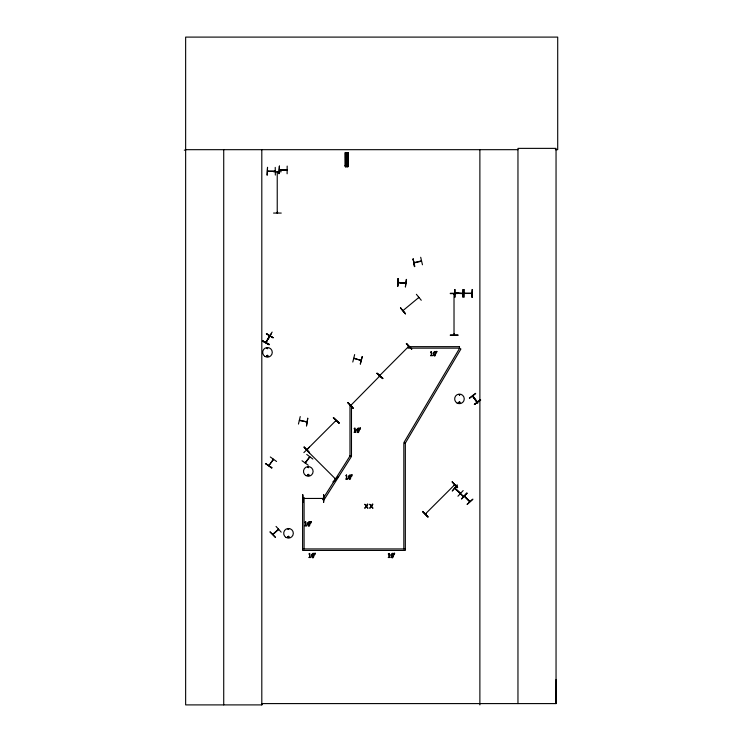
<?xml version="1.0" encoding="UTF-8"?>
<svg xmlns="http://www.w3.org/2000/svg" width="742" height="742" viewBox="0 0 742 742"><rect width="100%" height="100%" fill="white"/><g stroke="black" fill="none" stroke-linecap="round" stroke-linejoin="round"><path stroke-width="1.11" d="M261.805 149.68L261.805 704.9L261.815 703.592L556.046 703.592L556.101 679.449M265.831 342.572L272.147 332.073M402.925 310.648L418.785 297.505M335.588 479.109L335.486 478.46M335.56 479.137L335.403 478.451L335.922 478.998M469.723 501.722L464.334 496.212L469.612 501.601M397.666 286.31L398.371 278.63M405.586 283.425L398.083 282.609L405.753 283.444M406.245 279.4L405.392 287.061L406.533 279.428M277.619 171.94L277.267 172.561M277.267 213.037L277.573 212.203M453.937 293.795L454.29 294.407L453.993 293.739M453.937 334.188L453.937 334.725M267.064 348.239C268.066 349.872 267.649 346.737 267.139 348.536M266.749 355.761C268.038 358.432 268.437 353.906 266.87 355.603M266.953 355.947C268.326 354.37 267.714 357.514 267.027 356.067M288.082 529.287L288.87 529.074L288.23 529.556M287.757 536.883C289.695 534.398 288.907 539.582 287.831 536.707M287.979 536.883C289.361 535.307 288.749 538.451 288.063 537.004M307.893 467.302L308.598 467.71L308.199 467.043M308.524 467.479L308.097 467.293L308.505 467.534M307.772 475.01C309.154 473.275 308.542 476.893 307.856 474.899M459.511 395.078L459.688 394.818M458.714 402.479C460.652 399.994 459.864 405.178 458.788 402.303M268.706 465.373L269.531 464.854M273.056 459.966L273.306 459.187L268.966 465.54L273.585 459.391M305.083 462.869L309.674 456.682M277.23 171.949L277.239 212.935M277.22 212.342L277.267 212.963M277.573 212.88L277.527 212.258M454.327 334.725L454.28 334.113M472.923 396.692L472.821 395.922M476.828 401.663L477.496 402.016M298.451 424.081L300.232 416.577M306.001 422.04L306.947 421.892L299.378 420.519M454.735 488.329L455.375 488.978M460.624 493.272L460.133 492.781M352.793 362.04L354.657 354.565M361.029 360.427L353.99 358.191M360.371 364.016L362.272 356.55M361.131 360.371L353.767 358.488M414.008 262.622L414.843 262.427M420.918 261.397L421.521 260.896M306.567 450.125L335.736 479.193M307.624 449.309L307.058 449.884M350.873 405.327L379.811 375.953L379.208 376.556M273.548 533.915L272.75 534.305M278.222 529.918L278.51 529.194M302.996 498.466L323.568 498.438M307.652 474.639C308.561 477.477 309.266 473.34 307.949 474.416M459.094 394.67L459.669 395.245L459.27 394.549M472.561 396.098C481.975 408.276 476.318 402.452 472.904 396.033M309.859 457.016L305.426 462.925M277.582 172.617L277.536 171.866M414.092 262.603L421.354 260.896M421.484 261.212L414.231 262.881M267.528 171.087L268.456 171.439M274.531 171.439L275.226 171.087M279.409 169.797L280.346 170.15M464.334 293.192L465.188 293.461M262.575 340.782L269.327 344.501M265.868 342.507L269.55 335.82L266.109 342.702M268.252 339.224L271.461 333.371M335.449 420.955L335.94 420.575L306.826 449.689M351.43 404.807L350.697 405.067L351.383 404.798M379.987 375.721L380.145 375.016M426.121 513.724L425.407 513.928L454.586 484.832M453.974 485.361L454.772 485.018M398.111 282.34L405.698 283.092M271.906 467.748L265.469 463.5L271.878 467.794M270.32 456.97L276.571 461.478M308.282 465.243L302.031 460.736M312.874 459.057L306.724 454.419M287.126 170.15L279.576 169.751M286.338 169.797L287.117 169.797L279.493 169.797M455.291 293.155C474.5 294.797 453.269 291.393 455.829 293.544M464.418 293.192L472.042 293.192L471.291 293.489M299.425 420.213L300.26 420.399M455.922 489.516L463.667 496.676L454.837 488.422M457.944 496.222L463.166 490.564M305.426 462.257L305.852 462.275M347.924 402.581L353.173 408.23L347.998 402.507M304.174 447.074L309.386 452.768M406.486 343.481L411.699 349.167L406.514 343.453M377.168 373.337L382.946 378.448L377.205 373.3M333.353 417.904L339.131 423.014L333.362 417.885M379.737 375.452L380.238 374.988M303.868 452.592L309.358 447.185M408.861 346.366L408.592 347.08M379.932 375.675L380.423 375.211M307.151 449.791L307.364 449.133M379.459 376.686L380.006 376.138M335.681 421.261L336.126 420.76M382.529 378.346L376.769 373.207L382.724 378.67M309.358 452.796L304.137 447.111M333.158 481.873L338.575 476.392L337.295 478.219M334.967 480.575L333.121 481.836M425.472 513.946L425.871 513.483M425.658 514.132L426.214 513.622L425.741 514.104M454.447 484.916L454.234 485.574L454.725 485.11M379.746 375.489L408.759 346.375M461.626 498.763L467.108 493.356M467.228 504.365L472.904 499.143L467.154 504.291M272.973 534.528L278.686 529.398M276.043 526.412L281.199 532.144M272.806 534.259L278.417 529.241M275.393 537.291L269.958 531.81L275.356 537.329M416.383 294.305L421.27 300.269M418.581 297.282L418.488 297.755L418.599 297.254M477.097 401.45L476.503 401.682M469.38 398.064L475.474 393.343M469.556 398.287L475.705 393.65M480.464 399.771L474.379 404.501L480.501 399.827M480.695 400.077L474.342 404.464M299.592 420.204L306.798 421.818M308.644 475.613L308.969 474.834M459.725 402.934C460.402 400.949 457.981 403.054 459.576 402.925M464.52 496.018L469.909 501.416M420.686 257.27L422.458 264.773M302.773 494.756L302.959 502.455M323.614 494.747L323.633 502.455L323.67 494.747M303.005 502.455L302.792 494.756M273.548 171.754L281.255 171.754M273.548 213.065L281.255 213.065M450.301 293.656L458 293.498M450.292 293.266L458 293.211M450.301 335.022L458.009 334.967M450.301 335.301L458.009 335.291M184.294 150.144L185.639 150.134M185.639 149.68L517.962 149.68M555.387 149.68L557.706 149.68L557.706 37.1L185.639 37.1L185.639 704.9L261.861 704.9L261.861 703.592M345.234 152.722L348.202 152.713L348.202 166.635L345.234 166.644L345.234 152.722L345.438 166.644M345.438 154.141L348.007 154.141M345.438 155.078L348.007 155.078M345.438 156.497L348.007 156.497M345.429 157.749L347.998 157.749M345.429 159.159L347.998 159.159M345.438 165.216L348.007 165.216M345.002 165.726L348.434 165.726M275.226 167.367L275.338 175.075M279.437 170.103L287.126 170.066M267.602 171.087L275.124 171.059M275.236 171.439L267.686 171.393M287.117 173.776L287.173 166.078M454.707 289.473L454.735 297.18M464.334 289.473L464.223 297.18M472.042 293.461L464.334 293.461M462.832 297.18L462.943 289.473M302.597 548.932L405.336 548.932M362.217 356.54L360.269 363.988M267.352 348.555L267.417 348.545M288.564 529.055L288.323 529.389M462.832 293.192L461.978 293.461M266.341 333.937L273.093 337.647M266.582 341.951L266.48 341.951M262.547 340.828L269.318 344.511L262.52 340.875M262.39 341.125L269.133 344.844M455.069 488.171L460.532 493.142M265.488 463.472L271.674 468.063M454.021 293.711L454.021 334.883M406.254 343.722L411.736 349.13M452.212 481.938L457.693 487.355M347.72 402.785L353.201 408.202M333.622 417.625L339.103 423.033M333.427 417.829L338.909 423.237M422.755 511.405L427.948 517.109L422.495 511.665M422.69 511.47L428.171 516.877M304.099 447.148L309.581 452.564M335.18 478.646L335.672 479.137M400.467 307.856L405.484 313.708M472.821 395.996L477.431 401.867M477.217 402.238L472.626 396.247M413.071 259.014L414.843 266.517M454.011 334.113L454.021 334.809M556.046 703.592L556.046 148.372L517.962 148.372L517.962 703.592M479.879 149.68L479.879 704.9M472.097 289.473L472.144 297.18M463.231 289.473L463.231 297.18M455.022 289.473L455.022 297.18M403.833 548.932L403.833 443.113L405.336 443.113L460.903 349.018L459.613 348.258L404.038 442.353L405.336 443.113L405.336 550.434L302.597 550.434L302.597 497.567L304.09 497.567L304.09 548.932M348.026 152.713L348.007 166.635M347.803 152.713L347.803 166.635M347.646 152.713L347.701 166.635M347.479 152.713L347.497 166.635M347.367 152.713L347.312 166.635M347.108 166.635L346.328 166.635M346.078 152.722L346.134 166.644M345.957 152.722L345.911 166.644M345.8 152.722L345.744 166.644M345.735 152.722L345.642 166.644M345.577 152.722L345.457 166.644M223.722 149.68L223.722 704.9M307.55 523.323C309.488 532.506 312.03 516.59 307.55 523.323M311.51 554.97C313.449 564.152 315.99 548.236 311.51 554.97M348.378 476.568C350.307 485.75 352.858 469.834 348.378 476.568M356.716 429.683C358.655 438.865 361.196 422.949 356.716 429.683M390.923 554.97C392.861 564.152 395.403 548.236 390.923 554.97M433.189 353.146C435.127 362.328 437.669 346.412 433.189 353.146M308.115 523.119C308.616 530.595 311.204 518.992 308.115 523.119M312.076 554.766C312.577 562.241 315.165 550.638 312.076 554.766M348.935 476.364C349.436 483.849 352.033 472.237 348.935 476.364M357.282 429.479C357.783 436.955 360.371 425.352 357.282 429.479M391.488 554.766C391.989 562.241 394.577 550.638 391.488 554.766M433.755 352.942C434.255 360.417 436.843 348.814 433.755 352.942M311.25 521.617L310.759 523.193L310.648 521.617L311.25 521.617M315.22 553.254L314.729 554.84L314.608 553.254L315.22 553.254M352.079 474.861L351.587 476.438L351.467 474.861L352.079 474.861M360.417 427.967L359.926 429.553L359.805 427.967L360.417 427.967M394.623 553.254L394.132 554.84L394.021 553.254L394.623 553.254M436.89 351.439L436.407 353.016L436.287 351.439L436.89 351.439M398.046 278.602L397.721 286.31L398.046 278.602M346.162 158.306C346.866 160.485 347.859 156.766 346.162 158.306M307.754 418.265L306.492 425.88L307.754 418.265M305.704 521.784L304.86 522.349L305.602 522.72L305.602 525.447L304.86 525.865L306.845 525.865L306.121 525.447L305.704 521.784M309.664 553.43L308.83 553.996L309.562 554.367L309.562 557.094L308.83 557.511L310.815 557.511L310.091 557.094L309.664 553.43M354.871 428.143L354.027 428.709L354.769 429.08L354.769 431.807L354.027 432.224L356.012 432.224L355.288 431.807L354.871 428.143M346.533 475.028L345.689 475.594L346.431 475.965L346.431 478.701L345.689 479.109L347.673 479.109L346.95 478.701L346.533 475.028M431.343 351.606L430.508 352.172L431.241 352.543L431.241 355.279L430.508 355.687L432.493 355.687L431.77 355.279L431.343 351.606M389.077 553.43L388.233 553.996L388.975 554.367L388.975 557.094L388.233 557.511L390.218 557.511L389.494 557.094L389.077 553.43M266.489 333.659L273.037 337.749L266.489 333.659M367.355 504.217L366.372 505.821L364.776 504.217L366.029 506.248L364.739 508.289L366.335 506.656L367.949 508.289L366.669 506.229L367.939 504.217L367.355 504.217M372.354 504.217L371.371 505.821L369.776 504.217L371.028 506.248L369.739 508.289L371.334 506.656L372.948 508.289L371.668 506.229L372.938 504.217L372.354 504.217M349.983 456.015L322.529 499.431L323.8 500.238L351.244 456.812L349.983 456.015L349.983 404.65L351.476 404.65L351.476 456.015L349.983 456.015M457.137 485.073L452.24 491.037L457.109 485.055M452.24 481.91L457.424 487.633L452.24 481.91M466.848 493.087L461.7 498.837L466.848 493.087M400.513 307.819L405.364 313.81L400.513 307.819M413.183 258.995L414.481 266.601L413.183 258.995M279.409 166.078L278.983 173.776L279.363 166.078M267.528 167.367L267.129 175.075L267.528 167.367M472.468 289.473L472.042 297.18L472.468 289.473M459.483 346.653L408.119 346.653L408.119 348.146L459.483 348.146L459.483 346.653M457.063 403.036A4.795 4.795 0 0 0 464.26 398.881A4.795 4.795 0 0 0 457.063 394.725A4.795 4.795 0 0 0 457.063 403.036M265.07 356.512A4.804 4.804 0 0 0 272.277 352.348A4.804 4.804 0 0 0 265.07 348.183A4.804 4.804 0 0 0 265.07 356.512M305.889 475.585A4.814 4.814 0 0 0 313.115 471.411A4.814 4.814 0 0 0 305.889 467.247A4.814 4.814 0 0 0 305.889 475.585M286.097 537.449A4.814 4.814 0 0 0 293.322 533.285A4.814 4.814 0 0 0 286.097 529.111A4.814 4.814 0 0 0 286.097 537.449"/></g></svg>
